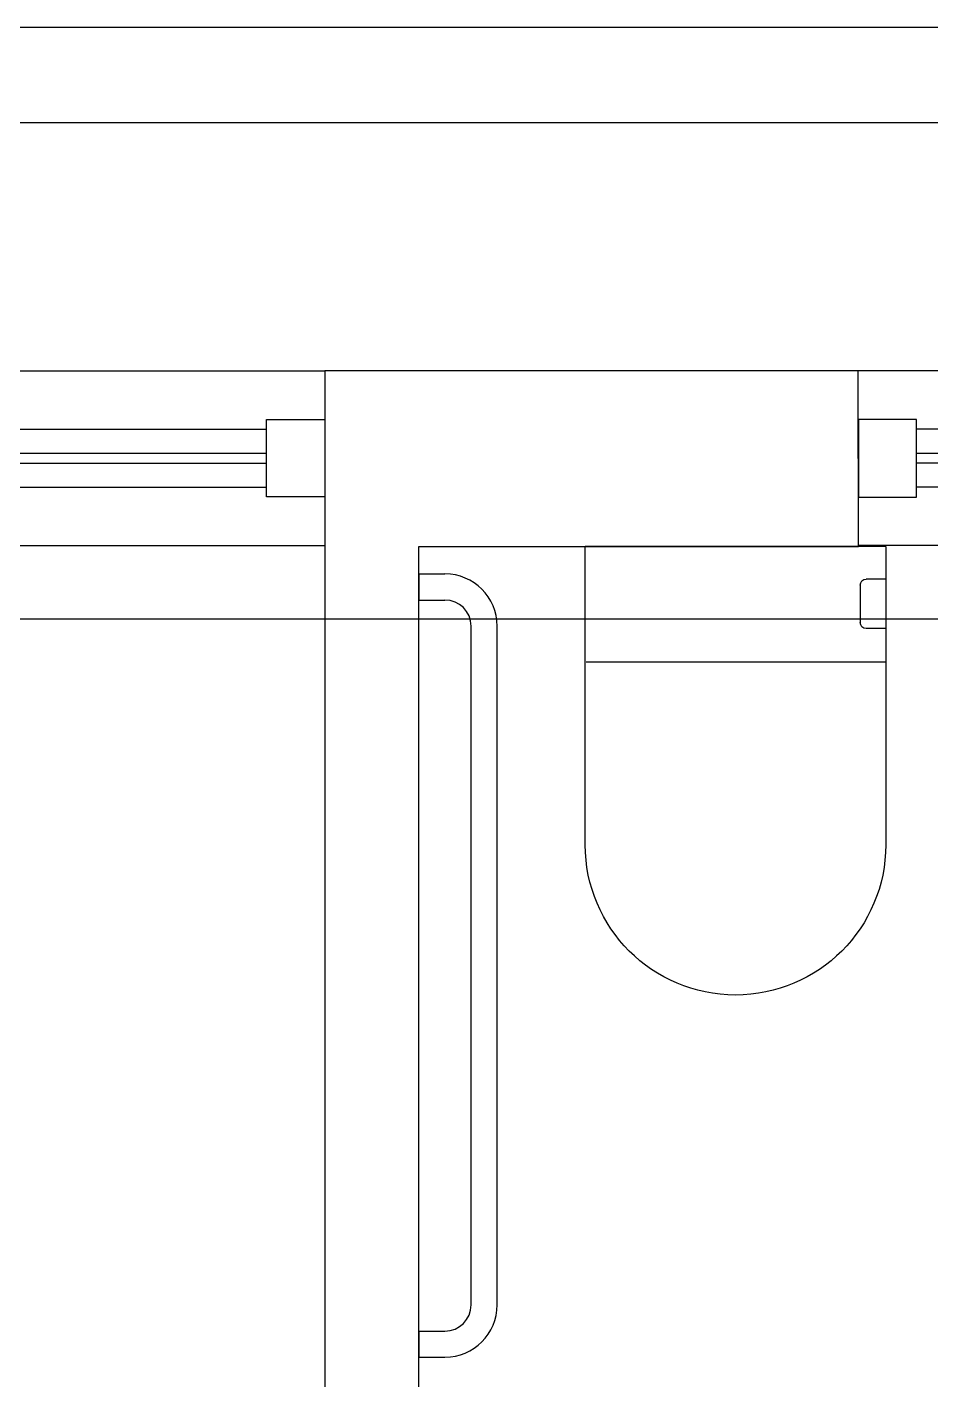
# Model space of a CAD drawing. Header units: millimetres. Extents: x 173236 to 801264, y -94969 to 615039.
# Drawn here: x 641287 to 642470, y 170566 to 172336 of the extents above; entities that cross this region are included whole.
import ezdxf

# ---------------------------------------------------------------- set-up
doc = ezdxf.new("R2010")
doc.units = ezdxf.units.MM
doc.header["$MEASUREMENT"] = 0
doc.header["$PDMODE"] = 2
doc.layers.add('00-Def-points', color=7, linetype='Continuous', plot=False)
for name, color, linetype in [('VOX-A-ANNO-DIMS', 160, 'Continuous'), ('VOX-A-ANNO-GRID-LINE', 254, 'Continuous'), ('VOX-A-ELEV-1-NEAR', 130, 'Continuous'), ('VOX-A-FLOOR-LINE', 253, 'Continuous'), ('VOX-A-FURN-LAYOUT', 93, 'Continuous'), ('VOX-A-WINDOW', 2, 'Continuous'), ('VOX-A-WINDOW-SILL', 55, 'Continuous')]:
    doc.layers.add(name, color=color, linetype=linetype)
doc.layers.add('VOX-A-WALL-SECT', color=1, linetype='Continuous', lineweight=30)
doc.styles.add('1.5 mm Rotis Annotative', font='', dxfattribs={"height": 1.5})
doc.styles.get('1.5 mm Rotis Annotative').set_extended_font_data('Rotis Sans Serif')
doc.dimstyles.new('1.5 mm Rotis Annotative', dxfattribs={"dimtxt": 1.5, "dimasz": 1, "dimexe": 1.5, "dimexo": 0, "dimgap": 1, "dimtad": 1, "dimdec": 0, "dimrnd": 5, "dimzin": 0, "dimdsep": 46, "dimtxsty": '1.5 mm Rotis Annotative', "dimblk": 'ARCHTICK', "dimcen": 0.09, "dimdle": 1, "dimadec": 0, "dimazin": 0, "dimtfac": 1, "dimtdec": 0, "dimtofl": 0, "dimtmove": 1, "dimatfit": 3, "dimfxl": 2, "dimfxlon": 1, "dimtolj": 1, "dimtzin": 0, "dimarcsym": 0})

# ---------------------------------------------------------------- blocks, each defined once
blk = doc.blocks.new('dd')
at = {"layer": 'VOX-A-ANNO-GRID-LINE', "transparency": 33554610}
blk.add_line((725773.9, 159771.3), (698032.9, 159771.3), dxfattribs=at)
blk = doc.blocks.new('*U370')
at = {"layer": 'VOX-A-WINDOW'}
for p, q in [((3, 1.5), (44.931, 1.5)), ((3, 0.25), (44.931, 0.25)), ((3, -0.25), (44.931, -0.25)), ((3, -1.5), (44.931, -1.5))]:
    blk.add_line(p, q, dxfattribs=at)
for points in [[(3, 2), (3, -2), (0, -2), (0, 2)], [(47.931, 2), (47.931, -2), (44.931, -2), (44.931, 2)]]:
    blk.add_lwpolyline(points, close=True, dxfattribs=at)
at = {"layer": 'VOX-A-WINDOW-SILL'}
for p, q in [((0, 4.5), (47.931, 4.5)), ((0, -4.5), (47.931, -4.5))]:
    blk.add_line(p, q, dxfattribs=at)
blk = doc.blocks.new('*U626')
at = {"layer": 'VOX-A-WINDOW'}
for p, q in [((3, 1.5), (39.307, 1.5)), ((3, 0.25), (39.307, 0.25)), ((3, -0.25), (39.307, -0.25)), ((3, -1.5), (39.307, -1.5))]:
    blk.add_line(p, q, dxfattribs=at)
for points in [[(3, 2), (3, -2), (0, -2), (0, 2)], [(42.307, 2), (42.307, -2), (39.307, -2), (39.307, 2)]]:
    blk.add_lwpolyline(points, close=True, dxfattribs=at)
at = {"layer": 'VOX-A-WINDOW-SILL'}
for p, q in [((0, 4.5), (42.307, 4.5)), ((0, -4.5), (42.307, -4.5))]:
    blk.add_line(p, q, dxfattribs=at)
blk = doc.blocks.new('FF PLAN')
at = {"layer": 'VOX-A-FLOOR-LINE'}
for points in [[(750811.3, 144409), (750811.3, 152689.7), (758914.5, 152689.7), (758914.5, 152239.7)], [(750911.3, 144409), (750911.3, 152564.7), (758789.5, 152564.7), (758789.5, 152239.7)]]:
    blk.add_lwpolyline(points, dxfattribs=at)
at = {"layer": 'VOX-A-WALL-SECT'}
blk.add_lwpolyline([(756614.5, 149593.8), (756614.5, 152009.7), (757190.2, 152009.7), (757189.5, 152239.7), (756491.4, 152239.7), (756491.4, 149593.8), (756614.5, 149593.8)], dxfattribs=at)
at = {"layer": 'VOX-A-ANNO-DIMS', "xscale": 25.4, "yscale": 25.4, "zscale": 25.4}
blk.add_blockref('*U370', (755273.9, 152125.4), dxfattribs=at)
at = {"layer": 'VOX-A-ANNO-DIMS', "xscale": -25.4, "yscale": 25.4, "zscale": 25.4, "rotation": 0.003946187135381862}
blk.add_blockref('*U626', (758264.5, 152125.4), dxfattribs=at)
blk = doc.blocks.new('WALL HUNG')
at = {"layer": 'VOX-A-FURN-LAYOUT'}
for p, q in [((323243.3, 101201.1), (322853, 101201.1)), ((322853, 100807.7), (322853, 101201.1)), ((323004.3, 100807.7), (323004.3, 101199.9)), ((322895.7, 100807.7), (322895.7, 100833.3)), ((322903.5, 100841.2), (322952.5, 100841.2)), ((322960.4, 100807.7), (322960.4, 100833.3)), ((322853, 100807.7), (323243.3, 100807.7))]:
    blk.add_line(p, q, dxfattribs=at)
for centre, radius, start, end in [((323243.3, 101004.4), 196.7, 270, 90), ((322903.5, 100833.3), 7.87, 90, 180), ((322952.5, 100833.3), 7.87, 0, 90)]:
    blk.add_arc(centre, radius, start, end, dxfattribs=at)
blk = doc.blocks.new('Handrail-Disables-1200')
for p, q in [((1120, 120), (80, 120)), ((1120, 80), (80, 80)), ((0, 0), (0, 40)), ((40, 0), (40, 40)), ((1160, 0), (1160, 40)), ((1200, 0), (1200, 40))]:
    blk.add_line(p, q)
at = {"ltscale": 12}
for p, q in [((0, 0), (40, 0)), ((1160, 0), (1200, 0))]:
    blk.add_line(p, q, dxfattribs=at)
for centre, start, end in [((80, 40), 90.0002, 180), ((1120, 40), 0, 89.9998)]:
    blk.add_arc(centre, 80, start, end, dxfattribs=at)
for centre, start, end in [((80, 40), 90, 180), ((1120, 40), 0, 90)]:
    blk.add_arc(centre, 40, start, end)
blk = doc.blocks.new('1ST FLOOR FURNITURE')
at = {"layer": 'VOX-A-FURN-LAYOUT', "xscale": 0.8543689447569032, "yscale": 0.8543689447569032, "zscale": 0.8543689447569032, "rotation": 270}
blk.add_blockref('Handrail-Disables-1200', (642651.9, 171495.5), dxfattribs=at)
at = {"layer": 'VOX-A-WINDOW-SILL', "xscale": -1.000000000000003, "rotation": 90}
blk.add_blockref('WALL HUNG', (744070.8, 494384.3), dxfattribs=at)
blk = doc.blocks.new('_ArchTick')
at = {"color": 0, "linetype": 'ByBlock', "const_width": 0.15}
blk.add_lwpolyline([(-0.5, -0.5), (0.5, 0.5)], dxfattribs=at)
blk = doc.blocks.new('*D499')
at = {"layer": 'Defpoints', "color": 0, "transparency": 16777216}
for p in [(641676.7, 174989.1), (640459.2, 171886.3), (641676.7, 171886.3)]:
    blk.add_point(p, dxfattribs=at)
at = {"layer": 'VOX-A-ANNO-DIMS', "color": 0, "lineweight": -2, "transparency": 16777216}
for p, q in [((640459.2, 174789.1), (640459.2, 175139.1)), ((641676.7, 174789.1), (641676.7, 175139.1)), ((640359.2, 174989.1), (641776.7, 174989.1))]:
    blk.add_line(p, q, dxfattribs=at)
at = {"layer": 'VOX-A-ANNO-DIMS', "color": 0, "lineweight": -2, "transparency": 16777216, "xscale": 100, "yscale": 100, "zscale": 100}
for p, rotation in [((640459.2, 174989.1), 180.00000000007), ((641676.7, 174989.1), 7.002309186710079e-11)]:
    blk.add_blockref('_ArchTick', p, dxfattribs=dict(at, rotation=rotation))
at = {"layer": 'VOX-A-ANNO-DIMS', "color": 0, "transparency": 16777216, "insert": (641068, 175165.3), "char_height": 150, "attachment_point": 5, "style": '1.5 mm Rotis Annotative'}
blk.add_mtext('\\A1;1215', dxfattribs=at)
blk = doc.blocks.new('*D500')
at = {"layer": 'Defpoints', "color": 0, "transparency": 16777216}
for p in [(642374.8, 174989.1), (641676.7, 171886.3), (642374.8, 171886.3)]:
    blk.add_point(p, dxfattribs=at)
at = {"layer": 'VOX-A-ANNO-DIMS', "color": 0, "lineweight": -2, "transparency": 16777216}
for p, q in [((641676.7, 174789.1), (641676.7, 175139.1)), ((642374.8, 174789.1), (642374.8, 175139.1)), ((641576.7, 174989.1), (642474.8, 174989.1))]:
    blk.add_line(p, q, dxfattribs=at)
at = {"layer": 'VOX-A-ANNO-DIMS', "color": 0, "lineweight": -2, "transparency": 16777216, "xscale": 100, "yscale": 100, "zscale": 100}
for p, rotation in [((641676.7, 174989.1), 180.00000000007), ((642374.8, 174989.1), 7.002309186710079e-11)]:
    blk.add_blockref('_ArchTick', p, dxfattribs=dict(at, rotation=rotation))
at = {"layer": 'VOX-A-ANNO-DIMS', "color": 0, "transparency": 16777216, "insert": (642025.8, 175165.3), "char_height": 150, "attachment_point": 5, "style": '1.5 mm Rotis Annotative'}
blk.add_mtext('\\A1;700', dxfattribs=at)
blk = doc.blocks.new('*D501')
at = {"layer": 'Defpoints', "color": 0, "transparency": 16777216}
for p in [(643449.8, 174989.1), (642374.8, 171886.3), (643449.8, 171886.4)]:
    blk.add_point(p, dxfattribs=at)
at = {"layer": 'VOX-A-ANNO-DIMS', "color": 0, "lineweight": -2, "transparency": 16777216}
for p, q in [((642374.8, 174789.1), (642374.8, 175139.1)), ((643449.8, 174789.1), (643449.8, 175139.1)), ((642274.8, 174989.1), (643549.8, 174989.1))]:
    blk.add_line(p, q, dxfattribs=at)
at = {"layer": 'VOX-A-ANNO-DIMS', "color": 0, "lineweight": -2, "transparency": 16777216, "xscale": 100, "yscale": 100, "zscale": 100}
for p, rotation in [((642374.8, 174989.1), 180.00000000007), ((643449.8, 174989.1), 7.002309186710079e-11)]:
    blk.add_blockref('_ArchTick', p, dxfattribs=dict(at, rotation=rotation))
at = {"layer": 'VOX-A-ANNO-DIMS', "color": 0, "transparency": 16777216, "insert": (642912.3, 175165.3), "char_height": 150, "attachment_point": 5, "style": '1.5 mm Rotis Annotative'}
blk.add_mtext('\\A1;1075', dxfattribs=at)
blk = doc.blocks.new('DIM')
at = {"layer": 'VOX-A-ANNO-DIMS'}
for base, p1, p2, picture, middle in [((641676.6983, 174989.1145), (640459.2407, 171886.3384), (641676.6983, 171886.3384), '*D499', (641067.9695, 175165.3101)), ((642374.8, 174989.1), (641676.7, 171886.3), (642374.8, 171886.3), '*D500', (642025.8, 175165.3)), ((643449.8, 174989.1), (642374.8, 171886.3), (643449.8, 171886.4), '*D501', (642912.3, 175165.3))]:
    dim = blk.add_linear_dim(base=base, p1=p1, p2=p2, angle=180, dimstyle='1.5 mm Rotis Annotative', dxfattribs=at)
    dim.commit()
    dim.dimension.update_dxf_attribs({"geometry": picture, "text_midpoint": middle})

msp = doc.modelspace()

# ---------------------------------------------------------------- block references
at = {"layer": 'VOX-A-ANNO-GRID-LINE'}
msp.add_blockref('dd', (-67950.9, 11790), dxfattribs=at)

# ---------------------------------------------------------------- next in the draw order: block references
at = {"layer": '00-Def-points'}
msp.add_blockref('FF PLAN', (-114814.7, 19646.7), dxfattribs=at)

# ---------------------------------------------------------------- next in the draw order: block references
msp.add_blockref('DIM', (0, 0))
at = {"layer": 'VOX-A-ELEV-1-NEAR'}
msp.add_blockref('1ST FLOOR FURNITURE', (-852.1, 125.1), dxfattribs=at)

doc.saveas('drawing.dxf')
